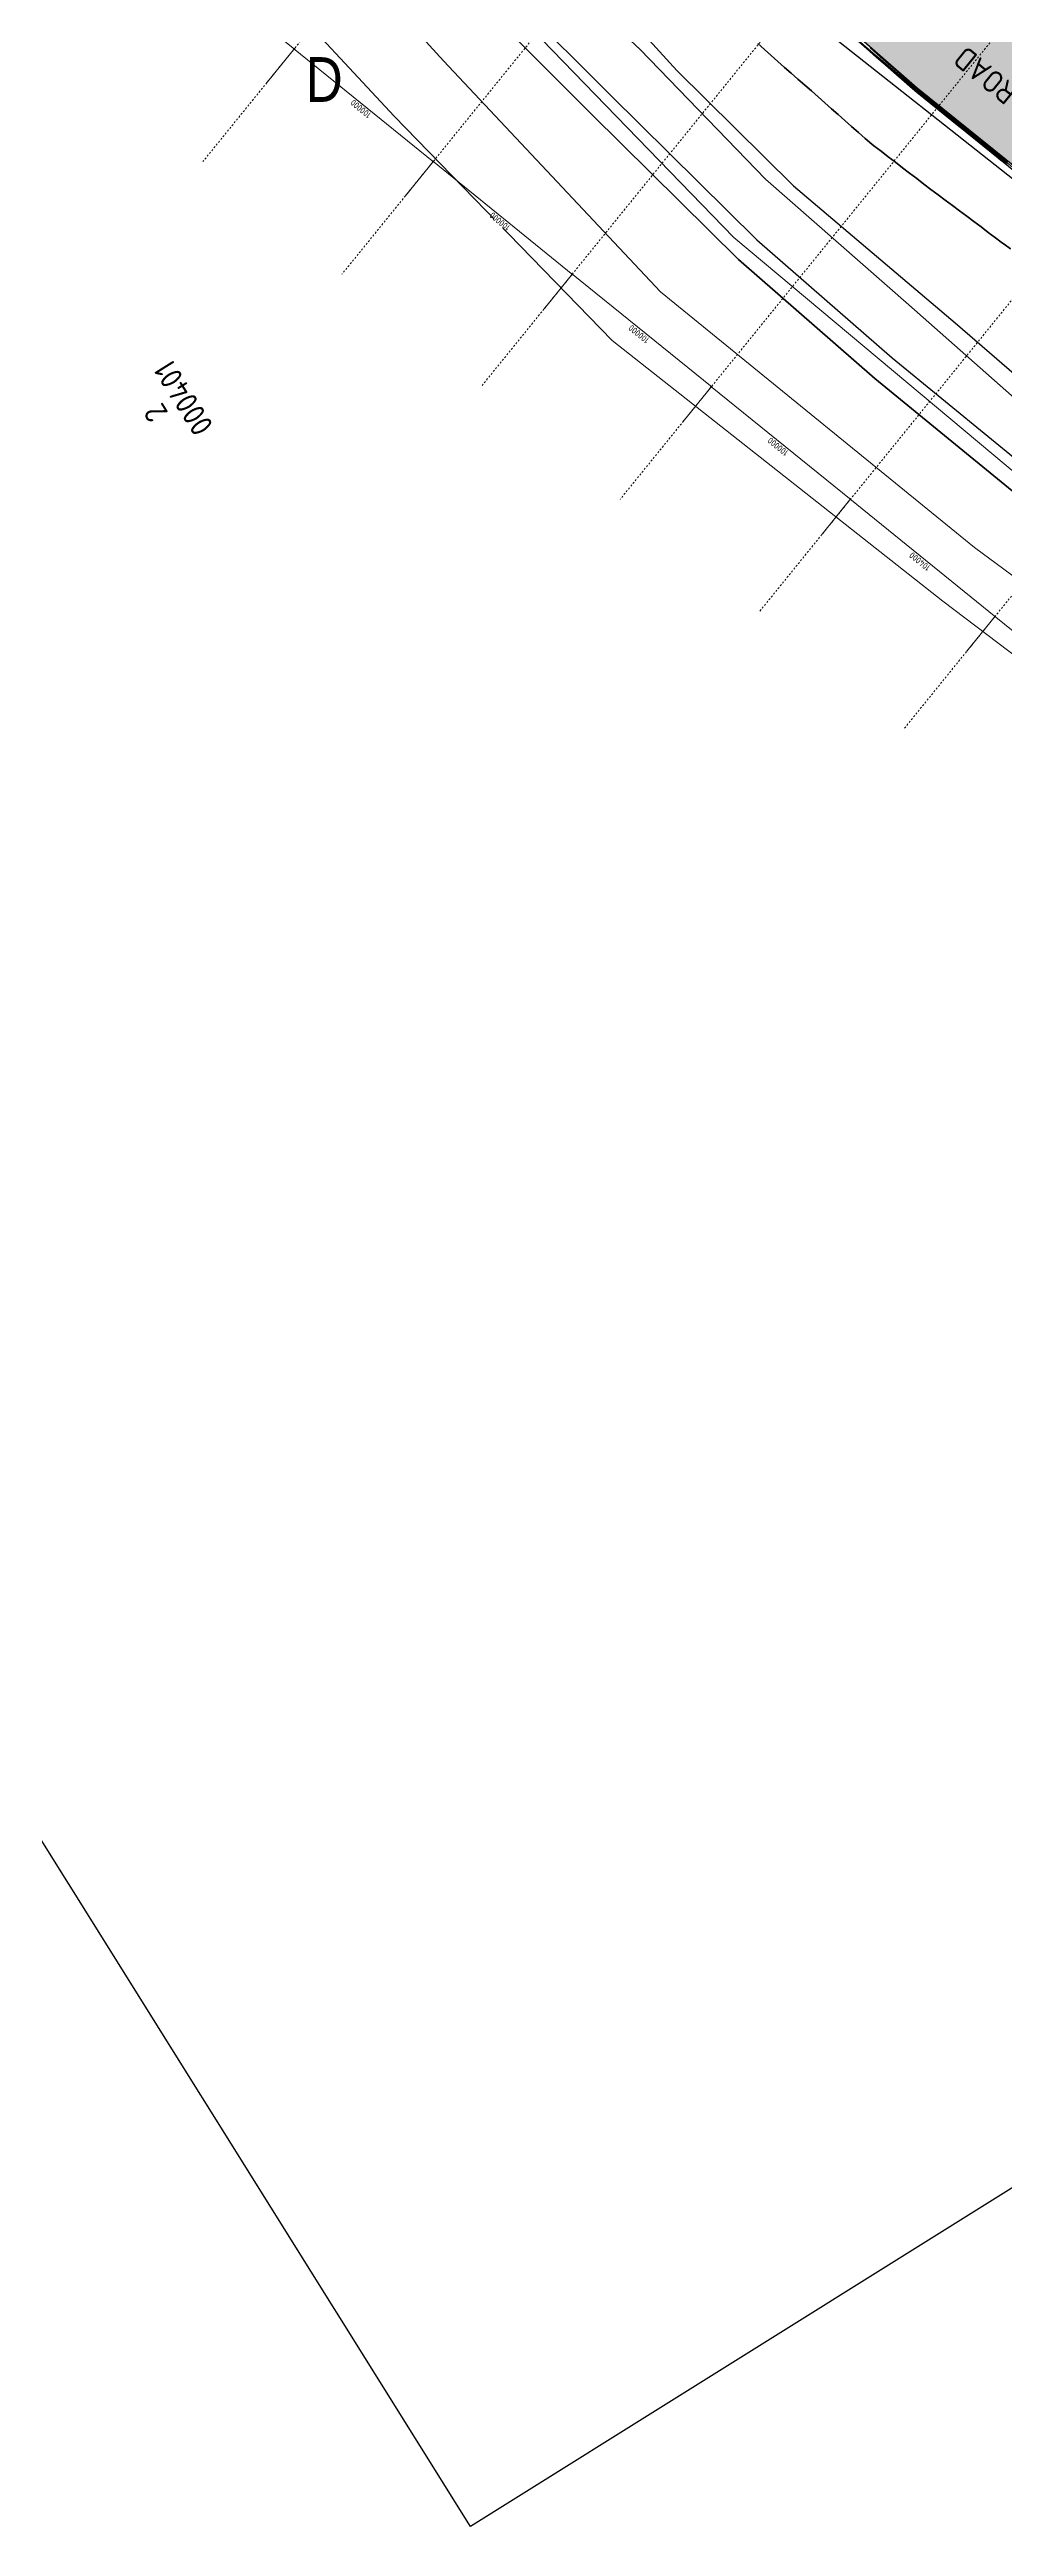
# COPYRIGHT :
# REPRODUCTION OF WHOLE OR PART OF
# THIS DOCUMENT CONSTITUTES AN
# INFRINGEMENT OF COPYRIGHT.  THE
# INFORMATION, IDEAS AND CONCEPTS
# Model space of a CAD drawing. Header units: metres. Extents: x 507649 to 508899, y 6966965 to 6967377.
# Drawn here: x 507797.7 to 507851.1, y 6966964.8 to 6967103.2 of the extents above; entities that cross this region are included whole.
import ezdxf

# ---------------------------------------------------------------- set-up
doc = ezdxf.new("R2010")
doc.units = ezdxf.units.M
doc.header["$PDMODE"] = 1
doc.linetypes.add('Grid Line', pattern=[2.1, 1.2, -0.3, 0.3, -0.3])
doc.layers.get('DEFPOINTS').update_dxf_attribs({"color": 11})
doc.layers.add('_PROP-BDY', color=6, linetype='Continuous', plot=False)
doc.layers.add('VPORTS_FRAMES', color=11, linetype='Continuous', plot=False)
doc.layers.add('A-FLOR', color=252, linetype='Continuous', lineweight=5)
doc.layers.add('D_UG_PIPES', color=252, linetype='EXIST_SWD', lineweight=0)
for name, color, linetype in [('C_TEXT_2.5', 7, 'Continuous'), ('EWS_BATTER TOP', 30, 'EARTHWORKS_Batter Ticks 1'), ('HATCH_PAVEMENT_CARPARK', 254, 'Continuous'), ('KRB_LIP', 6, 'Continuous'), ('mga2020bdy', 252, 'Continuous'), ('mga2020DR_UNLINED', 252, 'Continuous'), ('PAV_CREST SAG', 2, 'Continuous'), ('TIN BORDER', 5, 'Continuous'), ('TOPO_BANK', 252, 'Continuous')]:
    doc.layers.add(name, color=color, linetype=linetype)
doc.layers.add('G-ANNO-TEXT', color=47, linetype='Continuous', lineweight=5, plot=False)
doc.layers.add('S-GRID', color=47, linetype='Continuous', lineweight=5, plot=False)
doc.styles.add('Arial Narrow', font='ISOCP.shx', dxfattribs={"height": 125})
doc.styles.add('Arial_1', font='ISOCP.shx', dxfattribs={"height": 360})
doc.styles.get("Standard").update_dxf_attribs({"font": 'ARIALN.TTF'})
doc.linetypes.add('EARTHWORKS_Batter Ticks 1', pattern='A,0.5,[9,ISOCP.shx,S=1,R=0,X=0,Y=0],3,[9,ISOCP.shx,S=0.5,R=0,X=0,Y=0],2.5', length=6)
doc.linetypes.add('EXIST_SWD', pattern='A,5,-2.5,5,-2,["SWD",Standard,S=2.5,R=0,X=0,Y=-1.25],-8,5,-2.5,5,-2.5', length=37.5)
doc.dimstyles.new('2_5-CON-Diagonal-_mm__O', dxfattribs={"dimscale": 30.48, "dimtxt": 127.532425, "dimasz": 2.46063, "dimexe": 1.64042, "dimexo": 0.0625, "dimgap": 2.46063, "dimtad": 1, "dimdec": 0, "dimlfac": 10, "dimzin": 0, "dimdsep": 46, "dimtxsty": 'Arial_1', "dimblk1": 'OBLIQUE', "dimblk2": 'OBLIQUE', "dimsah": 1, "dimcen": 0.09, "dimdle": 1.64042, "dimazin": 0, "dimtfac": 1, "dimtdec": 4, "dimtix": 1, "dimtmove": 0, "dimatfit": 3, "dimfxl": 8.2021, "dimfxlon": 1, "dimtvp": 1, "dimtfill": 1, "dimtolj": 1, "dimtzin": 0, "dimlwd": 15, "dimlwe": 15, "dimarcsym": 2})

# ---------------------------------------------------------------- blocks, each defined once
blk = doc.blocks.new('XD_HATCH')
at = {"layer": 'HATCH_PAVEMENT_CARPARK'}
h = blk.add_hatch(color=256, dxfattribs=at)
h.dxf.hatch_style = 1
edge = h.paths.add_edge_path()
edge.add_arc((507820, 6967266.08), 90.98, 212.4905, 214.4331, ccw=False)
edge.add_line((507743.26, 6967217.21), (507739.4, 6967223.59))
edge.add_line((507739.4, 6967223.59), (507735.79, 6967229.35))
edge.add_arc((507741.73, 6967233.06), 7, 130.4092, 211.9744, ccw=False)
edge.add_line((507737.19, 6967238.4), (507750.65, 6967250.09))
edge.add_line((507750.65, 6967250.09), (507741.05, 6967244.04))
edge.add_line((507741.05, 6967244.04), (507736.89, 6967241.49))
edge.add_line((507736.89, 6967241.49), (507736.6, 6967241.38))
edge.add_line((507736.6, 6967241.38), (507734.55, 6967240.12))
edge.add_line((507734.55, 6967240.12), (507731.32, 6967238.12))
edge.add_line((507731.32, 6967238.12), (507725.64, 6967234.65))
edge.add_line((507725.64, 6967234.65), (507731.04, 6967225.64))
edge.add_line((507731.04, 6967225.64), (507734.31, 6967220.41))
edge.add_line((507734.31, 6967220.41), (507740.71, 6967210.56))
edge.add_arc((507792.02, 6967243.47), 60.96, 212.6798, 223.0042)
edge.add_line((507747.44, 6967201.89), (507760.82, 6967187.54))
edge.add_line((507760.82, 6967187.54), (507809.45, 6967136.33))
edge.add_line((507809.45, 6967136.33), (507818.1, 6967127.23))
edge.add_line((507818.1, 6967127.23), (507823.85, 6967121.38))
edge.add_line((507823.85, 6967121.38), (507824.49, 6967120.74))
edge.add_arc((508006.45, 6967303.15), 257.64, 225.071, 227.4908)
edge.add_line((507832.36, 6967113.22), (507846.23, 6967101.07))
edge.add_line((507846.23, 6967101.07), (507853.4, 6967095.29))
edge.add_line((507853.4, 6967095.29), (507861.26, 6967089.1))
edge.add_line((507861.26, 6967089.1), (507875.89, 6967078.04))
edge.add_line((507875.89, 6967078.04), (507895, 6967066.11))
edge.add_line((507895, 6967066.11), (507898.31, 6967064.42))
edge.add_arc((507903.26, 6967076.44), 13, 247.607, 320.5781)
edge.add_line((507913.3, 6967068.19), (507923.21, 6967080.38))
edge.add_line((507923.21, 6967080.38), (507928.88, 6967087.37))
edge.add_line((507928.88, 6967087.37), (507934.5, 6967094.28))
edge.add_arc((507925.6, 6967101.3), 11.34, 321.7466, 356.9562)
edge.add_arc((507925.05, 6967101.3), 11.89, 357.1121, 390.6511)
edge.add_line((507935.28, 6967107.36), (507928.35, 6967118.42))
edge.add_arc((507932.59, 6967121.07), 5, 172.2504, 212.042, ccw=False)
edge.add_line((507927.64, 6967121.75), (507927.91, 6967123.71))
edge.add_line((507927.91, 6967123.71), (507927.91, 6967123.71))
edge.add_line((507927.91, 6967123.71), (507928.22, 6967126.04))
edge.add_line((507928.22, 6967126.04), (507922.15, 6967126.73))
edge.add_line((507922.15, 6967126.73), (507921.98, 6967124.77))
edge.add_line((507921.98, 6967124.77), (507922.01, 6967120.89))
edge.add_arc((507933.65, 6967120.75), 11.65, 179.3346, 190.5058)
edge.add_arc((507935.18, 6967121.12), 13.21, 190.8395, 200.6804)
edge.add_arc((507934.91, 6967121.23), 13, 201.5983, 211.6011)
edge.add_line((507923.83, 6967114.42), (507928.42, 6967107.08))
edge.add_arc((507919.47, 6967101.5), 10.55, 18.5241, 31.9651, ccw=False)
edge.add_line((507929.48, 6967104.85), (507929.79, 6967103.65))
edge.add_line((507929.79, 6967103.65), (507929.95, 6967102.43))
edge.add_arc((507919.97, 6967101.74), 10, -10.2075, 3.9733, ccw=False)
edge.add_arc((507921.31, 6967101.32), 8.61, 334.462, 350.9422, ccw=False)
edge.add_line((507929.08, 6967097.61), (507928.5, 6967096.51))
edge.add_line((507928.5, 6967096.51), (507927.79, 6967095.5))
edge.add_line((507927.79, 6967095.5), (507924.26, 6967091.17))
edge.add_line((507924.26, 6967091.17), (507918.57, 6967084.19))
edge.add_line((507918.57, 6967084.19), (507911.58, 6967075.61))
edge.add_line((507911.58, 6967075.61), (507910.64, 6967074.54))
edge.add_line((507910.64, 6967074.54), (507910.13, 6967074.05))
edge.add_line((507910.13, 6967074.05), (507909.86, 6967073.81))
edge.add_line((507909.86, 6967073.81), (507909.59, 6967073.59))
edge.add_line((507909.59, 6967073.59), (507909.3, 6967073.37))
edge.add_line((507909.3, 6967073.37), (507909.01, 6967073.16))
edge.add_line((507909.01, 6967073.16), (507908.42, 6967072.76))
edge.add_line((507908.42, 6967072.76), (507907.8, 6967072.41))
edge.add_line((507907.8, 6967072.41), (507907.15, 6967072.09))
edge.add_line((507907.15, 6967072.09), (507906.83, 6967071.95))
edge.add_line((507906.83, 6967071.95), (507906.49, 6967071.81))
edge.add_line((507906.49, 6967071.81), (507905.82, 6967071.58))
edge.add_line((507905.82, 6967071.58), (507905.13, 6967071.38))
edge.add_line((507905.13, 6967071.38), (507904.43, 6967071.21))
edge.add_line((507904.43, 6967071.21), (507903.01, 6967071.03))
edge.add_line((507903.01, 6967071.03), (507901.58, 6967071.06))
edge.add_line((507901.58, 6967071.06), (507900.49, 6967071.13))
edge.add_line((507900.49, 6967071.13), (507899.41, 6967071.29))
edge.add_line((507899.41, 6967071.29), (507898.99, 6967071.38))
edge.add_line((507898.99, 6967071.38), (507898.13, 6967071.61))
edge.add_line((507898.13, 6967071.61), (507897.3, 6967071.9))
edge.add_line((507897.3, 6967071.9), (507895.37, 6967072.95))
edge.add_line((507895.37, 6967072.95), (507879.3, 6967082.99))
edge.add_line((507879.3, 6967082.99), (507866.99, 6967092.29))
edge.add_line((507866.99, 6967092.29), (507856.54, 6967100.45))
edge.add_line((507856.54, 6967100.45), (507836.17, 6967117.78))
edge.add_line((507836.17, 6967117.78), (507828.86, 6967124.88))
edge.add_line((507828.86, 6967124.88), (507821.04, 6967132.85))
edge.add_line((507821.04, 6967132.85), (507813.74, 6967140.46))
edge.add_line((507813.74, 6967140.46), (507815.66, 6967142.76))
edge.add_line((507815.66, 6967142.76), (507797.06, 6967160.68))
edge.add_line((507797.06, 6967160.68), (507795.72, 6967159.51))
edge.add_line((507795.72, 6967159.51), (507754.47, 6967202.94))
edge.add_line((507754.47, 6967202.94), (507751.46, 6967206.27))
edge.add_arc((507819.87, 6967266.09), 90.88, 214.4857, 221.1703, ccw=False)
at = {"layer": 'VPORTS_FRAMES'}
blk.add_lwpolyline([(507821.28, 6966964.79), (507649.02, 6967240.32), (507863.31, 6967374.29), (508035.57, 6967098.77)], close=True, dxfattribs=at)
blk = doc.blocks.new('XE_SURVEY')
at = {"layer": 'D_UG_PIPES', "flags": 128}
for points in [[(507741.02, 6967200.27), (507747.15, 6967192.29), (507752.55, 6967184.5), (507759.94, 6967176.49), (507766.43, 6967169.45), (507773.42, 6967161.56), (507780.4, 6967154.34), (507787.33, 6967147), (507794.66, 6967139.5), (507801.47, 6967132.6), (507808.45, 6967125.47), (507816.2, 6967118.34), (507825.11, 6967108.51), (507830.76, 6967103.22), (507837.75, 6967095.98), (507845.76, 6967088.95), (507853.42, 6967082.2), (507862.04, 6967076.01), (507870.75, 6967069.37), (507880.15, 6967063.58), (507889.54, 6967057.22), (507901.23, 6967052.7), (507905.26, 6967050.85), (507911.91, 6967049.36), (507914.39, 6967050.75), (507920.71, 6967053.97), (507930.61, 6967058.67), (507939.4, 6967065.33), (507941.27, 6967069.53), (507940.88, 6967073.66)], [(507908.32, 6967041.02), (507901.16, 6967044.39), (507883.53, 6967052.31), (507865.91, 6967063.23), (507849.43, 6967075.4), (507831.89, 6967089.69), (507819.76, 6967102.6), (507806.4, 6967117.23), (507792.95, 6967131.79), (507779.25, 6967146.51), (507765.69, 6967161.13), (507752.36, 6967175.72), (507738.58, 6967190.61), (507734.19, 6967195.23)], [(507730.39, 6967192.15), (507734.96, 6967187.09), (507748.42, 6967172.32), (507762.33, 6967157.83), (507776.09, 6967143.52), (507789.79, 6967128.72), (507803.4, 6967114.12), (507817.01, 6967099.51), (507829.19, 6967086.97), (507847.66, 6967072.39), (507863.73, 6967060.24), (507881.37, 6967049.22), (507899.9, 6967040.19)], [(507768.76, 6967163.81), (507782.55, 6967149.27), (507796.25, 6967134.59), (507809.72, 6967120.16), (507823.47, 6967105.64), (507835.98, 6967092.72), (507852.92, 6967078.55), (507868.83, 6967066.21), (507885.41, 6967055.6), (507902.91, 6967047.63), (507908.98, 6967044.53)]]:
    blk.add_lwpolyline(points, dxfattribs=at)
at = {"layer": 'mga2020bdy'}
blk.add_polyline3d([(507930.84, 6967057.84, 2.66), (507915.49, 6967050.24, 2.6), (507903.5, 6967048.56, 2.54), (507893.76, 6967051.46, 2.43), (507887.55, 6967055.19, 2.55), (507870.14, 6967064.47, 2.56), (507855.02, 6967075.71, 2.62), (507843.87, 6967084.85, 2.55), (507836.25, 6967091.5, 2.66), (507828.05, 6967099.59, 2.61), (507822.89, 6967104.75, 2.55)], dxfattribs=at)
at = {"layer": 'mga2020DR_UNLINED'}
for points in [[(507718.42, 6967220.62, 3), (507725.62, 6967210.28, 2.94), (507732.16, 6967201.98, 2.91), (507741.45, 6967191.3, 2.95), (507746.94, 6967185.55, 2.92), (507758.34, 6967173.23, 2.82), (507765.74, 6967164.88, 2.91), (507775.67, 6967154.88, 2.93), (507781.88, 6967148.14, 2.84), (507791.74, 6967137.92, 2.84), (507798.2, 6967130.64, 2.71), (507807.59, 6967120.71, 2.7), (507815.04, 6967113.79, 2.69), (507822.89, 6967104.75, 2.55), (507828.05, 6967099.59, 2.61), (507836.25, 6967091.5, 2.66), (507843.87, 6967084.85, 2.55), (507855.02, 6967075.71, 2.62), (507861.77, 6967070.78, 2.53), (507870.14, 6967064.47, 2.56), (507887.55, 6967055.19, 2.55), (507893.76, 6967051.46, 2.43), (507903.5, 6967048.56, 2.54)], [(507719.66, 6967221.48, 3), (507726.83, 6967211.17, 2.94), (507733.31, 6967202.94, 2.91), (507742.56, 6967192.31, 2.95), (507748.04, 6967186.57, 2.92), (507759.45, 6967174.23, 2.82), (507766.83, 6967165.91, 2.91), (507776.75, 6967155.92, 2.93), (507782.98, 6967149.16, 2.84), (507792.84, 6967138.93, 2.84), (507799.31, 6967131.65, 2.71), (507808.65, 6967121.77, 2.7), (507816.12, 6967114.83, 2.69), (507823.99, 6967105.77, 2.55), (507829.11, 6967100.66, 2.61), (507837.27, 6967092.59, 2.66), (507844.83, 6967085.99, 2.55), (507855.94, 6967076.9, 2.62), (507862.66, 6967071.99, 2.53), (507870.95, 6967065.74, 2.56), (507888.29, 6967056.49, 2.55), (507894.37, 6967052.84, 2.43), (507903.93, 6967049.99, 2.54)]]:
    blk.add_polyline3d(points, dxfattribs=at)
at = {"layer": 'TOPO_BANK'}
blk.add_polyline3d([(507826.23, 6967109.29, 3.71), (507832.81, 6967102.05, 3.72), (507839.33, 6967095.61, 3.76), (507848.35, 6967087.95, 3.79), (507856.73, 6967080.72, 3.43), (507866.02, 6967074.42, 3.65), (507872.98, 6967068.72, 3.49), (507888.09, 6967058.47, 3.07), (507896.57, 6967054.68, 3.3), (507904.15, 6967052.06, 3.28), (507910.71, 6967051.06, 3.24), (507916.18, 6967052.46, 3.11), (507920.2, 6967054.55, 3.1), (507927.51, 6967060.35, 3.39), (507935.7, 6967066.51, 3.61), (507940.21, 6967073.74, 3.6), (507940.67, 6967080.33, 4.23), (507943.82, 6967086.87, 4.37), (507945.17, 6967091.73, 4.19), (507940.98, 6967098.95, 4.14), (507936.78, 6967105.93, 4.21)], dxfattribs=at)
blk = doc.blocks.new('_Oblique')
at = {"color": 0, "linetype": 'ByBlock', "lineweight": -2}
blk.add_line((-0.5, -0.5), (0.5, 0.5), dxfattribs=at)
blk = doc.blocks.new('*D126')
at = {"layer": 'DEFPOINTS', "color": 0, "transparency": 16777216}
for p in [(-2432061, 4041779), (-2441894, 4038393), (-2431247, 4039416)]:
    blk.add_point(p, dxfattribs=at)
at = {"layer": 'G-ANNO-TEXT', "color": 0, "lineweight": 15, "transparency": 16777216}
for p, q in [((-2432060, 4041778), (-2431230, 4039368)), ((-2441893, 4038392), (-2441064, 4035982)), ((-2441127, 4036013), (-2431199, 4039432))]:
    blk.add_line(p, q, dxfattribs=at)
at = {"layer": 'G-ANNO-TEXT', "color": 0, "lineweight": 15, "transparency": 16777216, "xscale": 75, "yscale": 75, "zscale": 75}
for p, rotation in [((-2431247, 4039416), 19.00040711758406), ((-2441080, 4036030), 199.000407117584)]:
    blk.add_blockref('_Oblique', p, dxfattribs=dict(at, rotation=rotation))
at = {"layer": 'G-ANNO-TEXT', "color": 0, "lineweight": 15, "transparency": 16777216, "insert": (-2436248, 4037967), "char_height": 360, "width": 576.84, "attachment_point": 5, "rotation": 19.00041, "style": 'Arial_1', "bg_fill": 3, "box_fill_scale": 1.1, "bg_fill_color": 256, "bg_fill_true_color": 13158600, "bg_fill_transparency": 0}
blk.add_mtext('\\A1;104000', dxfattribs=at)
blk = doc.blocks.new('*D127')
at = {"layer": 'DEFPOINTS', "color": 0, "transparency": 16777216}
for p in [(-2422227, 4045165), (-2421413, 4042802), (-2432061, 4041779)]:
    blk.add_point(p, dxfattribs=at)
at = {"layer": 'G-ANNO-TEXT', "color": 0, "lineweight": 15, "transparency": 16777216}
for p, q in [((-2422227, 4045164), (-2421397, 4042754)), ((-2431294, 4039399), (-2421366, 4042818)), ((-2432060, 4041778), (-2431230, 4039368))]:
    blk.add_line(p, q, dxfattribs=at)
at = {"layer": 'G-ANNO-TEXT', "color": 0, "lineweight": 15, "transparency": 16777216, "xscale": 75, "yscale": 75, "zscale": 75}
for p, rotation in [((-2421413, 4042802), 19.00040711758406), ((-2431247, 4039416), 199.000407117584)]:
    blk.add_blockref('_Oblique', p, dxfattribs=dict(at, rotation=rotation))
at = {"layer": 'G-ANNO-TEXT', "color": 0, "lineweight": 15, "transparency": 16777216, "insert": (-2426414, 4041353), "char_height": 360, "width": 576.84, "attachment_point": 5, "rotation": 19.00041, "style": 'Arial_1', "bg_fill": 3, "box_fill_scale": 1.1, "bg_fill_color": 256, "bg_fill_true_color": 13158600, "bg_fill_transparency": 0}
blk.add_mtext('\\A1;104000', dxfattribs=at)
blk = doc.blocks.new('*D128')
at = {"layer": 'DEFPOINTS', "color": 0, "transparency": 16777216}
for p in [(-2412772, 4048421), (-2422227, 4045165), (-2411958, 4046057)]:
    blk.add_point(p, dxfattribs=at)
at = {"layer": 'G-ANNO-TEXT', "color": 0, "lineweight": 15, "transparency": 16777216}
for p, q in [((-2412771, 4048419), (-2411942, 4046010)), ((-2422227, 4045164), (-2421397, 4042754)), ((-2421461, 4042785), (-2411911, 4046074))]:
    blk.add_line(p, q, dxfattribs=at)
at = {"layer": 'G-ANNO-TEXT', "color": 0, "lineweight": 15, "transparency": 16777216, "xscale": 75, "yscale": 75, "zscale": 75}
for p, rotation in [((-2411958, 4046057), 19.00040711758406), ((-2421413, 4042802), 199.000407117584)]:
    blk.add_blockref('_Oblique', p, dxfattribs=dict(at, rotation=rotation))
at = {"layer": 'G-ANNO-TEXT', "color": 0, "lineweight": 15, "transparency": 16777216, "insert": (-2416770, 4044674), "char_height": 360, "width": 576.84, "attachment_point": 5, "rotation": 19.00041, "style": 'Arial_1', "bg_fill": 3, "box_fill_scale": 1.1, "bg_fill_color": 256, "bg_fill_true_color": 13158600, "bg_fill_transparency": 0}
blk.add_mtext('\\A1;100000', dxfattribs=at)
blk = doc.blocks.new('*D129')
at = {"layer": 'DEFPOINTS', "color": 0, "transparency": 16777216}
for p in [(-2403317, 4051677), (-2402503, 4049313), (-2412772, 4048421)]:
    blk.add_point(p, dxfattribs=at)
at = {"layer": 'G-ANNO-TEXT', "color": 0, "lineweight": 15, "transparency": 16777216}
for p, q in [((-2403316, 4051675), (-2402487, 4049266)), ((-2412005, 4046041), (-2402456, 4049329)), ((-2412771, 4048419), (-2411942, 4046010))]:
    blk.add_line(p, q, dxfattribs=at)
at = {"layer": 'G-ANNO-TEXT', "color": 0, "lineweight": 15, "transparency": 16777216, "xscale": 75, "yscale": 75, "zscale": 75}
for p, rotation in [((-2402503, 4049313), 19.00040711758406), ((-2411958, 4046057), 199.000407117584)]:
    blk.add_blockref('_Oblique', p, dxfattribs=dict(at, rotation=rotation))
at = {"layer": 'G-ANNO-TEXT', "color": 0, "lineweight": 15, "transparency": 16777216, "insert": (-2407315, 4047930), "char_height": 360, "width": 576.84, "attachment_point": 5, "rotation": 19.00041, "style": 'Arial_1', "bg_fill": 3, "box_fill_scale": 1.1, "bg_fill_color": 256, "bg_fill_true_color": 13158600, "bg_fill_transparency": 0}
blk.add_mtext('\\A1;100000', dxfattribs=at)
blk = doc.blocks.new('*D130')
at = {"layer": 'DEFPOINTS', "color": 0, "transparency": 16777216}
for p in [(-2393862, 4054933), (-2393048, 4052569), (-2403317, 4051677)]:
    blk.add_point(p, dxfattribs=at)
at = {"layer": 'G-ANNO-TEXT', "color": 0, "lineweight": 15, "transparency": 16777216}
for p, q in [((-2393861, 4054931), (-2393032, 4052522)), ((-2402550, 4049297), (-2393001, 4052585)), ((-2403316, 4051675), (-2402487, 4049266))]:
    blk.add_line(p, q, dxfattribs=at)
at = {"layer": 'G-ANNO-TEXT', "color": 0, "lineweight": 15, "transparency": 16777216, "xscale": 75, "yscale": 75, "zscale": 75}
for p, rotation in [((-2393048, 4052569), 19.00040711758406), ((-2402503, 4049313), 199.000407117584)]:
    blk.add_blockref('_Oblique', p, dxfattribs=dict(at, rotation=rotation))
at = {"layer": 'G-ANNO-TEXT', "color": 0, "lineweight": 15, "transparency": 16777216, "insert": (-2397860, 4051186), "char_height": 360, "width": 576.84, "attachment_point": 5, "rotation": 19.00041, "style": 'Arial_1', "bg_fill": 3, "box_fill_scale": 1.1, "bg_fill_color": 256, "bg_fill_true_color": 13158600, "bg_fill_transparency": 0}
blk.add_mtext('\\A1;100000', dxfattribs=at)
blk = doc.blocks.new('*D131')
at = {"layer": 'DEFPOINTS', "color": 0, "transparency": 16777216}
for p in [(-2384407, 4058188), (-2393862, 4054933), (-2383593, 4055825)]:
    blk.add_point(p, dxfattribs=at)
at = {"layer": 'G-ANNO-TEXT', "color": 0, "lineweight": 15, "transparency": 16777216}
for p, q in [((-2384406, 4058187), (-2383576, 4055777)), ((-2393861, 4054931), (-2393032, 4052522)), ((-2393095, 4052553), (-2383545, 4055841))]:
    blk.add_line(p, q, dxfattribs=at)
at = {"layer": 'G-ANNO-TEXT', "color": 0, "lineweight": 15, "transparency": 16777216, "xscale": 75, "yscale": 75, "zscale": 75}
for p, rotation in [((-2383593, 4055825), 19.00040711758406), ((-2393048, 4052569), 199.000407117584)]:
    blk.add_blockref('_Oblique', p, dxfattribs=dict(at, rotation=rotation))
at = {"layer": 'G-ANNO-TEXT', "color": 0, "lineweight": 15, "transparency": 16777216, "insert": (-2388405, 4054441), "char_height": 360, "width": 576.84, "attachment_point": 5, "rotation": 19.00041, "style": 'Arial_1', "bg_fill": 3, "box_fill_scale": 1.1, "bg_fill_color": 256, "bg_fill_true_color": 13158600, "bg_fill_transparency": 0}
blk.add_mtext('\\A1;100000', dxfattribs=at)
blk = doc.blocks.new('*D132')
at = {"layer": 'DEFPOINTS', "color": 0, "transparency": 16777216}
for p in [(-2374951, 4061444), (-2374138, 4059080), (-2384407, 4058188)]:
    blk.add_point(p, dxfattribs=at)
at = {"layer": 'G-ANNO-TEXT', "color": 0, "lineweight": 15, "transparency": 16777216}
for p, q in [((-2374951, 4061442), (-2374121, 4059033)), ((-2383640, 4055808), (-2374090, 4059097)), ((-2384406, 4058187), (-2383576, 4055777))]:
    blk.add_line(p, q, dxfattribs=at)
at = {"layer": 'G-ANNO-TEXT', "color": 0, "lineweight": 15, "transparency": 16777216, "xscale": 75, "yscale": 75, "zscale": 75}
for p, rotation in [((-2374138, 4059080), 19.00040711758406), ((-2383593, 4055825), 199.000407117584)]:
    blk.add_blockref('_Oblique', p, dxfattribs=dict(at, rotation=rotation))
at = {"layer": 'G-ANNO-TEXT', "color": 0, "lineweight": 15, "transparency": 16777216, "insert": (-2378949, 4057697), "char_height": 360, "width": 576.84, "attachment_point": 5, "rotation": 19.00041, "style": 'Arial_1', "bg_fill": 3, "box_fill_scale": 1.1, "bg_fill_color": 256, "bg_fill_true_color": 13158600, "bg_fill_transparency": 0}
blk.add_mtext('\\A1;100000', dxfattribs=at)
blk = doc.blocks.new('A$Cbbbd136e')
at = {"layer": 'TIN BORDER'}
blk.add_lwpolyline([(507837.33, 6967103.56), (507837.7, 6967103.23), (507838.07, 6967102.89), (507838.44, 6967102.56), (507838.82, 6967102.23), (507839.19, 6967101.9), (507839.57, 6967101.57), (507839.95, 6967101.24), (507840.32, 6967100.91), (507840.7, 6967100.58), (507841.07, 6967100.25), (507841.45, 6967099.92), (507841.82, 6967099.59), (507842.2, 6967099.26), (507842.57, 6967098.93), (507842.95, 6967098.59), (507843.32, 6967098.26), (507843.7, 6967097.93), (507843.82, 6967097.84), (507844.22, 6967097.54), (507844.62, 6967097.23), (507845.02, 6967096.93), (507845.41, 6967096.62), (507845.81, 6967096.32), (507846.21, 6967096.02), (507846.6, 6967095.71), (507847, 6967095.41), (507847.4, 6967095.11), (507847.8, 6967094.81), (507848.2, 6967094.51), (507848.6, 6967094.21), (507849, 6967093.91), (507849.4, 6967093.61), (507849.81, 6967093.31), (507850.21, 6967093.01), (507850.61, 6967092.71), (507851.01, 6967092.41), (507851.09, 6967092.35), (507851.45, 6967092.09)], dxfattribs=at)
blk = doc.blocks.new('XD_DESIGN BASE_1')
at = {"layer": 'EWS_BATTER TOP'}
blk.add_polyline3d([(507853.28, 6967095.13, 5.04), (507846.1, 6967100.91, 5.09), (507832.22, 6967113.08, 4.99)], dxfattribs=at)
at = {"layer": 'KRB_LIP'}
blk.add_polyline3d([(507853.4, 6967095.29, 4.93), (507846.23, 6967101.07, 4.98), (507832.36, 6967113.22, 4.88)], dxfattribs=at)
at = {"layer": 'PAV_CREST SAG'}
for points in [[(507851.23, 6967096.84, 5.09), (507850.84, 6967097.16, 5.1), (507850.45, 6967097.47, 5.1), (507850.06, 6967097.79, 5.1), (507849.67, 6967098.1, 5.1), (507849.28, 6967098.41, 5.11), (507848.9, 6967098.73, 5.11), (507848.51, 6967099.04, 5.11), (507848.12, 6967099.35, 5.11), (507847.73, 6967099.67, 5.12), (507847.34, 6967099.98, 5.12), (507846.95, 6967100.3, 5.12), (507846.56, 6967100.61, 5.12), (507846.17, 6967100.92, 5.13), (507846.14, 6967100.95, 5.13), (507845.79, 6967101.26, 5.12), (507845.41, 6967101.59, 5.12), (507845.04, 6967101.91, 5.12), (507844.66, 6967102.24, 5.12), (507844.28, 6967102.57, 5.11), (507843.91, 6967102.9, 5.11), (507843.53, 6967103.23, 5.11)], [(507851.23, 6967096.84, 5.09), (507850.84, 6967097.16, 5.1), (507850.45, 6967097.47, 5.1), (507850.06, 6967097.79, 5.1), (507849.67, 6967098.1, 5.1), (507849.28, 6967098.41, 5.11), (507848.9, 6967098.73, 5.11), (507848.51, 6967099.04, 5.11), (507848.12, 6967099.35, 5.11), (507847.73, 6967099.67, 5.12), (507847.34, 6967099.98, 5.12), (507846.95, 6967100.3, 5.12), (507846.56, 6967100.61, 5.12), (507846.17, 6967100.92, 5.13), (507846.14, 6967100.95, 5.13), (507845.79, 6967101.26, 5.12), (507845.41, 6967101.59, 5.12), (507845.04, 6967101.91, 5.12), (507844.66, 6967102.24, 5.12), (507844.28, 6967102.57, 5.11), (507843.91, 6967102.9, 5.11), (507843.53, 6967103.23, 5.11)], [(507851.3, 6967096.93, 5.09), (507850.91, 6967097.24, 5.1), (507850.52, 6967097.56, 5.1), (507850.13, 6967097.87, 5.1), (507849.74, 6967098.19, 5.1), (507849.35, 6967098.5, 5.11), (507848.96, 6967098.81, 5.11), (507848.58, 6967099.13, 5.11), (507848.19, 6967099.44, 5.11), (507847.8, 6967099.75, 5.12), (507847.41, 6967100.07, 5.12), (507847.02, 6967100.38, 5.12), (507846.63, 6967100.7, 5.12), (507846.24, 6967101.01, 5.13), (507846.21, 6967101.04, 5.13), (507845.86, 6967101.34, 5.12), (507845.49, 6967101.67, 5.12), (507845.11, 6967102, 5.12), (507844.73, 6967102.33, 5.12), (507844.36, 6967102.66, 5.11), (507843.98, 6967102.99, 5.11), (507843.61, 6967103.32, 5.11)], [(507851.3, 6967096.93, 5.09), (507850.91, 6967097.24, 5.1), (507850.52, 6967097.56, 5.1), (507850.13, 6967097.87, 5.1), (507849.74, 6967098.19, 5.1), (507849.35, 6967098.5, 5.11), (507848.96, 6967098.81, 5.11), (507848.58, 6967099.13, 5.11), (507848.19, 6967099.44, 5.11), (507847.8, 6967099.75, 5.12), (507847.41, 6967100.07, 5.12), (507847.02, 6967100.38, 5.12), (507846.63, 6967100.7, 5.12), (507846.24, 6967101.01, 5.13), (507846.21, 6967101.04, 5.13), (507845.86, 6967101.34, 5.12), (507845.49, 6967101.67, 5.12), (507845.11, 6967102, 5.12), (507844.73, 6967102.33, 5.12), (507844.36, 6967102.66, 5.11), (507843.98, 6967102.99, 5.11), (507843.61, 6967103.32, 5.11)], [(507851.45, 6967092.09, 3.86), (507851.09, 6967092.35, 3.86), (507851.01, 6967092.41, 3.86), (507850.61, 6967092.71, 3.86), (507850.21, 6967093.01, 3.85), (507849.81, 6967093.31, 3.85), (507849.4, 6967093.61, 3.85), (507849, 6967093.91, 3.84), (507848.6, 6967094.21, 3.84), (507848.2, 6967094.51, 3.83), (507847.8, 6967094.81, 3.83), (507847.4, 6967095.11, 3.83), (507847, 6967095.41, 3.82), (507846.6, 6967095.71, 3.82), (507846.21, 6967096.02, 3.82), (507845.81, 6967096.32, 3.82), (507845.41, 6967096.62, 3.82), (507845.02, 6967096.93, 3.82), (507844.62, 6967097.23, 3.81), (507844.22, 6967097.54, 3.81), (507843.82, 6967097.84, 3.81), (507843.7, 6967097.93, 3.81), (507843.32, 6967098.26, 3.81), (507842.95, 6967098.59, 3.81), (507842.57, 6967098.93, 3.81), (507842.2, 6967099.26, 3.8), (507841.82, 6967099.59, 3.8), (507841.45, 6967099.92, 3.8), (507841.07, 6967100.25, 3.8), (507840.7, 6967100.58, 3.8), (507840.32, 6967100.91, 3.79), (507839.95, 6967101.24, 3.79), (507839.57, 6967101.57, 3.79), (507839.19, 6967101.9, 3.79), (507838.82, 6967102.23, 3.78), (507838.44, 6967102.56, 3.78), (507838.07, 6967102.89, 3.78), (507837.7, 6967103.23, 3.78), (507837.33, 6967103.56, 3.78)], [(507851.45, 6967092.09, 3.86), (507851.09, 6967092.35, 3.86), (507851.01, 6967092.41, 3.86), (507850.61, 6967092.71, 3.86), (507850.21, 6967093.01, 3.85), (507849.81, 6967093.31, 3.85), (507849.4, 6967093.61, 3.85), (507849, 6967093.91, 3.84), (507848.6, 6967094.21, 3.84), (507848.2, 6967094.51, 3.83), (507847.8, 6967094.81, 3.83), (507847.4, 6967095.11, 3.83), (507847, 6967095.41, 3.82), (507846.6, 6967095.71, 3.82), (507846.21, 6967096.02, 3.82), (507845.81, 6967096.32, 3.82), (507845.41, 6967096.62, 3.82), (507845.02, 6967096.93, 3.82), (507844.62, 6967097.23, 3.81), (507844.22, 6967097.54, 3.81), (507843.82, 6967097.84, 3.81), (507843.7, 6967097.93, 3.81), (507843.32, 6967098.26, 3.81), (507842.95, 6967098.59, 3.81), (507842.57, 6967098.93, 3.81), (507842.2, 6967099.26, 3.8), (507841.82, 6967099.59, 3.8), (507841.45, 6967099.92, 3.8), (507841.07, 6967100.25, 3.8), (507840.7, 6967100.58, 3.8), (507840.32, 6967100.91, 3.79), (507839.95, 6967101.24, 3.79), (507839.57, 6967101.57, 3.79), (507839.19, 6967101.9, 3.79), (507838.82, 6967102.23, 3.78), (507838.44, 6967102.56, 3.78), (507838.07, 6967102.89, 3.78), (507837.7, 6967103.23, 3.78), (507837.33, 6967103.56, 3.78)], [(507851.28, 6967096.74, 5.05), (507850.89, 6967097.05, 5.06), (507850.51, 6967097.36, 5.06), (507850.12, 6967097.68, 5.06), (507849.73, 6967097.99, 5.06), (507849.34, 6967098.31, 5.07), (507848.95, 6967098.62, 5.07), (507848.56, 6967098.93, 5.07), (507848.17, 6967099.25, 5.07), (507847.78, 6967099.56, 5.08), (507847.39, 6967099.88, 5.08), (507847, 6967100.19, 5.08), (507846.61, 6967100.5, 5.08), (507846.22, 6967100.82, 5.09), (507846.1, 6967100.91, 5.09), (507845.84, 6967101.14, 5.08), (507845.47, 6967101.47, 5.08), (507845.09, 6967101.8, 5.08), (507844.72, 6967102.13, 5.08), (507844.34, 6967102.46, 5.07), (507843.96, 6967102.79, 5.07), (507843.59, 6967103.12, 5.07), (507843.21, 6967103.45, 5.07)], [(507851.45, 6967092.09, 3.86), (507851.09, 6967092.35, 3.86), (507851.01, 6967092.41, 3.86), (507850.61, 6967092.71, 3.86), (507850.21, 6967093.01, 3.85), (507849.81, 6967093.31, 3.85), (507849.4, 6967093.61, 3.85), (507849, 6967093.91, 3.84), (507848.6, 6967094.21, 3.84), (507848.2, 6967094.51, 3.83), (507847.8, 6967094.81, 3.83), (507847.4, 6967095.11, 3.83), (507847, 6967095.41, 3.82), (507846.6, 6967095.71, 3.82), (507846.21, 6967096.02, 3.82), (507845.81, 6967096.32, 3.82), (507845.41, 6967096.62, 3.82), (507845.02, 6967096.93, 3.82), (507844.62, 6967097.23, 3.81), (507844.22, 6967097.54, 3.81), (507843.82, 6967097.84, 3.81), (507843.7, 6967097.93, 3.81), (507843.32, 6967098.26, 3.81), (507842.95, 6967098.59, 3.81), (507842.57, 6967098.93, 3.81), (507842.2, 6967099.26, 3.8), (507841.82, 6967099.59, 3.8), (507841.45, 6967099.92, 3.8), (507841.07, 6967100.25, 3.8), (507840.7, 6967100.58, 3.8), (507840.32, 6967100.91, 3.79), (507839.95, 6967101.24, 3.79), (507839.57, 6967101.57, 3.79), (507839.19, 6967101.9, 3.79), (507838.82, 6967102.23, 3.78), (507838.44, 6967102.56, 3.78), (507838.07, 6967102.89, 3.78), (507837.7, 6967103.23, 3.78), (507837.33, 6967103.56, 3.78)], [(507851.28, 6967096.74, 5.05), (507850.89, 6967097.05, 5.06), (507850.51, 6967097.36, 5.06), (507850.12, 6967097.68, 5.06), (507849.73, 6967097.99, 5.06), (507849.34, 6967098.31, 5.07), (507848.95, 6967098.62, 5.07), (507848.56, 6967098.93, 5.07), (507848.17, 6967099.25, 5.07), (507847.78, 6967099.56, 5.08), (507847.39, 6967099.88, 5.08), (507847, 6967100.19, 5.08), (507846.61, 6967100.5, 5.08), (507846.22, 6967100.82, 5.09), (507846.1, 6967100.91, 5.09), (507845.84, 6967101.14, 5.08), (507845.47, 6967101.47, 5.08), (507845.09, 6967101.8, 5.08), (507844.72, 6967102.13, 5.08), (507844.34, 6967102.46, 5.07), (507843.96, 6967102.79, 5.07), (507843.59, 6967103.12, 5.07), (507843.21, 6967103.45, 5.07)]]:
    blk.add_polyline3d(points, dxfattribs=at)
at = {"layer": 'TIN BORDER'}
blk.add_blockref('A$Cbbbd136e', (0, 0), dxfattribs=at)
blk = doc.blocks.new('25027_BNP_Skygate Play-Sheet - 000101 - SITE PLAN')
at = {"layer": '_PROP-BDY'}
blk.add_line((-2388364.28, 4033725.42), (-2421584.66, 4021829.31), dxfattribs=at)
at = {"layer": 'A-FLOR'}
blk.add_open_spline([(-2411511.22, 4024905.49), (-2400296.28, 4028921.52), (-2388868.09, 4032341.14), (-2377290.66, 4035145.23)], degree=3, dxfattribs=at)
blk.add_open_spline([(-2375318.17, 4029437.86), (-2379214.98, 4028498.68), (-2390854.93, 4025472), (-2402321.21, 4021823.3), (-2409868.75, 4019120.55)], degree=3, knots=[-0.75, -0.75, -0.75, -0.75, -0.5, 0, 0, 0, 0], dxfattribs=at)
at = {"layer": 'G-ANNO-TEXT', "char_height": 1250, "attachment_point": 1, "style": 'Arial Narrow'}
for s, insert, width in [('2', (-2397125.33, 4073790.16), 962.025), ('000401', (-2399110.33, 4072031.84), 5772.15)]:
    blk.add_mtext(s, dxfattribs=dict(at, insert=insert, width=width))
at = {"layer": 'G-ANNO-TEXT', "insert": (-2413341.13, 4021759.55), "char_height": 1250, "width": 15953.5812, "attachment_point": 1, "rotation": 18.9165373, "style": 'Arial_1'}
blk.add_mtext('SERVICE ROAD', dxfattribs=at)
at = {"layer": 'G-ANNO-TEXT', "lineweight": 15}
dim = blk.add_linear_dim(base=(-2431246.71, 4039415.67), p1=(-2441894.02, 4038393.48), p2=(-2432060.65, 4041779.46), angle=19.0004071, dimstyle='2_5-CON-Diagonal-_mm__O', override={"dimpost": '<>', "dimfxl": 1040}, dxfattribs=at)
dim.commit()
dim.dimension.update_dxf_attribs({"geometry": '*D126', "text_midpoint": (-2436247.66, 4037967.39)})
dim = blk.add_linear_dim(base=(-2421413.34, 4042801.65), p1=(-2432060.65, 4041779.46), p2=(-2422227.28, 4045165.44), angle=19.0004071, dimstyle='2_5-CON-Diagonal-_mm__O', override={"dimpost": '<>', "dimfxl": 1040}, dxfattribs=at)
dim.commit()
dim.dimension.update_dxf_attribs({"geometry": '*D127', "text_midpoint": (-2426414.29, 4041353.37)})
dim = blk.add_linear_dim(base=(-2411958.18, 4046057.4), p1=(-2422227.28, 4045165.44), p2=(-2412772.12, 4048421.19), angle=19.0004071, dimstyle='2_5-CON-Diagonal-_mm__O', override={"dimpost": '<>', "dimfxl": 1000}, dxfattribs=at)
dim.commit()
dim.dimension.update_dxf_attribs({"geometry": '*D128', "text_midpoint": (-2416770.02, 4044674.23)})
dim = blk.add_linear_dim(base=(-2402503.02, 4049313.15), p1=(-2412772.12, 4048421.19), p2=(-2403316.96, 4051676.94), angle=19.0004071, dimstyle='2_5-CON-Diagonal-_mm__O', override={"dimpost": '<>', "dimfxl": 1000}, dxfattribs=at)
dim.commit()
dim.dimension.update_dxf_attribs({"geometry": '*D129', "text_midpoint": (-2407314.86, 4047929.98)})
at = {"layer": 'S-GRID', "linetype": 'Grid Line'}
blk.add_line((-2404982.3, 3963140.03), (-2433885.1, 4047077.91), dxfattribs=at)
at = {"layer": 'G-ANNO-TEXT', "lineweight": 15}
dim = blk.add_linear_dim(base=(-2393047.86, 4052568.9), p1=(-2403316.96, 4051676.94), p2=(-2393861.79, 4054932.69), angle=19.0004071, dimstyle='2_5-CON-Diagonal-_mm__O', override={"dimpost": '<>', "dimfxl": 1000}, dxfattribs=at)
dim.commit()
dim.dimension.update_dxf_attribs({"geometry": '*D130', "text_midpoint": (-2397859.7, 4051185.73)})
at = {"layer": 'S-GRID', "linetype": 'Grid Line'}
blk.add_line((-2395148.88, 3966525.87), (-2424051.73, 4050463.89), dxfattribs=at)
at = {"layer": 'G-ANNO-TEXT', "lineweight": 15}
dim = blk.add_linear_dim(base=(-2383592.69, 4055824.64), p1=(-2393861.79, 4054932.69), p2=(-2384406.63, 4058188.44), angle=19.0004071, dimstyle='2_5-CON-Diagonal-_mm__O', override={"dimpost": '<>', "dimfxl": 1000}, dxfattribs=at)
dim.commit()
dim.dimension.update_dxf_attribs({"geometry": '*D131', "text_midpoint": (-2388404.54, 4054441.48)})
at = {"layer": 'S-GRID', "linetype": 'Grid Line'}
blk.add_line((-2385280.67, 3968582.06), (-2414596.56, 4053719.64), dxfattribs=at)
at = {"layer": 'G-ANNO-TEXT', "lineweight": 15}
dim = blk.add_linear_dim(base=(-2374137.53, 4059080.39), p1=(-2384406.63, 4058188.44), p2=(-2374951.47, 4061444.18), angle=19.0004071, dimstyle='2_5-CON-Diagonal-_mm__O', override={"dimpost": '<>', "dimfxl": 1000}, dxfattribs=at)
dim.commit()
dim.dimension.update_dxf_attribs({"geometry": '*D132', "text_midpoint": (-2378949.37, 4057697.22)})
at = {"layer": 'S-GRID', "linetype": 'Grid Line'}
for p, q in [((-2353191.81, 3967536.09), (-2386231.08, 4063486.88)), ((-2363768.04, 3967536.09), (-2395686.24, 4060231.14)), ((-2374670.79, 3968484.36), (-2405141.4, 4056975.39))]:
    blk.add_line(p, q, dxfattribs=at)
blk = doc.blocks.new('XE_ARCH')
at = {"xscale": 0.001, "yscale": 0.001, "zscale": 0.001, "rotation": 121.996}
blk.add_blockref('25027_BNP_Skygate Play-Sheet - 000101 - SITE PLAN', (509988.13, 6971273.77), dxfattribs=at)

msp = doc.modelspace()

# ---------------------------------------------------------------- block references
at = {"layer": 'C_TEXT_2.5'}
for name in ['XD_HATCH', 'XE_SURVEY']:
    msp.add_blockref(name, (0, 0), dxfattribs=at)

# ---------------------------------------------------------------- next in the draw order: block references
msp.add_blockref('XE_ARCH', (0, 0), dxfattribs=at)

# ---------------------------------------------------------------- next in the draw order: block references
msp.add_blockref('XD_DESIGN BASE_1', (0, 0), dxfattribs=at)

# ---------------------------------------------------------------- next in the draw order: texts
msp.add_text('D', height=2.5, dxfattribs=at).set_placement((507812.062, 6967100.302))

doc.saveas('drawing.dxf')
